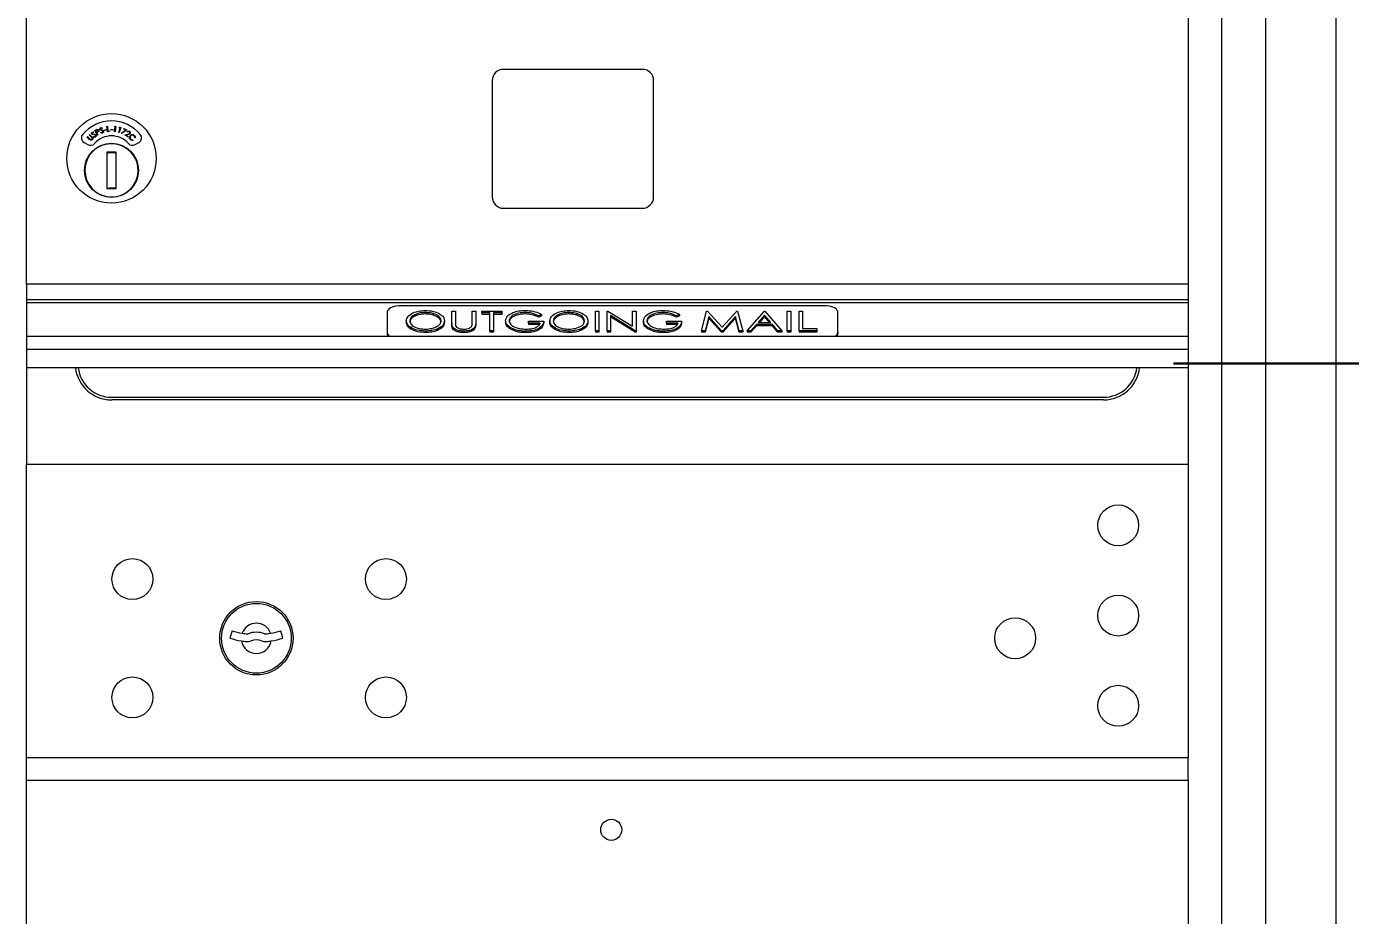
# Model space of a CAD drawing. Header units: inches. Extents: x 26 to 204, y -167 to -88.
# Drawn here: x 58.22 to 72.91, y -118.22 to -108.36 of the extents above; entities that cross this region are included whole.
import ezdxf

# ---------------------------------------------------------------- set-up
doc = ezdxf.new("R2010")
doc.units = ezdxf.units.IN
doc.header["$MEASUREMENT"] = 0
doc.layers.add('DIM', color=179, linetype='Continuous', lineweight=30)
doc.layers.add('SLD-0', color=179, linetype='Continuous')
doc.styles.add('SLDTEXTSTYLE0', font='TXT', dxfattribs={"width": 0.821468})
doc.styles.add('SLDTEXTSTYLE7', font='TXT', dxfattribs={"width": 0.75})
doc.dimstyles.new('SLDDIMSTYLE0', dxfattribs={"dimtxt": 1.5, "dimasz": 0.13, "dimexe": 0, "dimexo": 0.0625, "dimgap": 0.375, "dimtad": 0, "dimtih": 1, "dimtoh": 1, "dimdec": 0, "dimrnd": 1e-09, "dimzin": 12, "dimdsep": 46, "dimtxsty": 'SLDTEXTSTYLE0', "dimblk1": 'NONE', "dimblk2": 'NONE', "dimsah": 1, "dimcen": 0.09, "dimadec": 0, "dimazin": 3, "dimtfac": 1, "dimtdec": 3, "dimtofl": 0, "dimtmove": 0, "dimatfit": 3, "dimldrblk": 'NONE', "dimfxl": 0, "dimfrac": 2, "dimtolj": 1, "dimtzin": 12, "dimarcsym": 0})

# ---------------------------------------------------------------- blocks, each defined once
blk = doc.blocks.new('_D_3')
at = {"layer": 'DIM'}
for p, q in [((70.948, -112.098), (80.543, -112.098)), ((79.418, -114.348), (79.418, -133.402)), ((79.418, -154.833), (79.418, -137.228)), ((64.244, -157.083), (80.543, -157.083))]:
    blk.add_line(p, q, dxfattribs=at)
for points in [[(79.043, -114.348), (79.793, -114.348), (79.418, -112.098)], [(79.043, -154.833), (79.793, -154.833), (79.418, -157.083)]]:
    blk.add_solid(points, dxfattribs=at)
at = {"layer": 'DIM', "insert": (77.976, -134.51), "char_height": 1.5, "attachment_point": 1, "style": 'SLDTEXTSTYLE7'}
blk.add_mtext('45"', dxfattribs=at)
blk = doc.blocks.new('_NONE')

msp = doc.modelspace()

# ---------------------------------------------------------------- linework, layer by layer
at = {"layer": 'SLD-0', "color": 179, "linetype": 'Continuous', "lineweight": 15}
for p, q in [((71.967, -96.693), (71.967, -127.843)), ((72.751, -127.843), (72.751, -96.693)), ((71.479, -97.093), (71.479, -127.343)), ((58.224, -111.218), (58.224, -107.964)), ((71.109, -107.964), (71.109, -111.218)), ((63.39, -108.963), (63.39, -110.253)), ((65.055, -108.838), (63.515, -108.838)), ((65.18, -110.253), (65.18, -108.963)), ((58.971, -109.534), (58.969, -109.54)), ((58.983, -109.516), (58.994, -109.51)), ((59.012, -109.568), (58.983, -109.516)), ((59.001, -109.513), (58.991, -109.518)), ((58.991, -109.518), (59.001, -109.536)), ((59.001, -109.536), (59.01, -109.531)), ((59.008, -109.539), (59.004, -109.541)), ((59.004, -109.541), (59.017, -109.566)), ((59.047, -109.538), (59.05, -109.534)), ((59.065, -109.489), (59.062, -109.494)), ((59.086, -109.511), (59.107, -109.506)), ((59.087, -109.516), (59.086, -109.511)), ((59.108, -109.511), (59.087, -109.516)), ((59.107, -109.506), (59.108, -109.511)), ((59.115, -109.47), (59.121, -109.469)), ((59.123, -109.529), (59.115, -109.47)), ((59.121, -109.469), (59.128, -109.522)), ((59.151, -109.525), (59.123, -109.529)), ((59.128, -109.522), (59.15, -109.519)), ((59.15, -109.519), (59.151, -109.525)), ((59.162, -109.507), (59.163, -109.502)), ((59.183, -109.513), (59.162, -109.507)), ((59.163, -109.502), (59.184, -109.508)), ((59.184, -109.508), (59.183, -109.513)), ((59.2, -109.474), (59.204, -109.468)), ((59.209, -109.475), (59.2, -109.474)), ((59.202, -109.528), (59.209, -109.475)), ((59.208, -109.529), (59.202, -109.528)), ((59.204, -109.468), (59.216, -109.47)), ((59.216, -109.47), (59.208, -109.529)), ((59.248, -109.537), (59.262, -109.485)), ((59.253, -109.539), (59.248, -109.537)), ((59.253, -109.483), (59.258, -109.478)), ((59.269, -109.481), (59.253, -109.539)), ((59.262, -109.485), (59.253, -109.483)), ((59.258, -109.478), (59.269, -109.481)), ((59.278, -109.546), (59.325, -109.51)), ((59.281, -109.55), (59.278, -109.546)), ((59.336, -109.508), (59.281, -109.55)), ((59.299, -109.497), (59.302, -109.492)), ((59.325, -109.51), (59.299, -109.497)), ((59.302, -109.492), (59.336, -109.508)), ((59.344, -109.535), (59.339, -109.532)), ((58.863, -109.65), (58.903, -109.673)), ((58.897, -109.588), (58.901, -109.584)), ((58.922, -109.614), (58.897, -109.588)), ((58.901, -109.584), (58.927, -109.609)), ((58.92, -109.565), (58.924, -109.56)), ((58.946, -109.59), (58.92, -109.565)), ((58.924, -109.56), (58.95, -109.585)), ((58.967, -109.587), (58.969, -109.581)), ((59.017, -109.566), (59.012, -109.568)), ((59.315, -109.565), (59.348, -109.557)), ((59.349, -109.587), (59.315, -109.565)), ((59.351, -109.562), (59.329, -109.567)), ((59.329, -109.567), (59.352, -109.583)), ((59.352, -109.583), (59.349, -109.587)), ((59.403, -109.619), (59.404, -109.625)), ((59.431, -109.598), (59.425, -109.597)), ((59.43, -109.673), (59.47, -109.65)), ((59.217, -109.758), (59.117, -109.758)), ((59.117, -109.758), (59.117, -110.158)), ((59.117, -109.761), (59.132, -109.758)), ((59.201, -109.758), (59.217, -109.761)), ((59.217, -110.158), (59.217, -109.758)), ((59.117, -110.147), (59.127, -110.149)), ((59.127, -110.157), (59.117, -110.155)), ((59.117, -110.158), (59.127, -110.158)), ((59.117, -110.158), (59.217, -110.158)), ((59.217, -110.155), (59.201, -110.158)), ((63.515, -110.378), (65.055, -110.378)), ((71.109, -111.218), (58.224, -111.218)), ((58.224, -111.218), (58.224, -111.229)), ((58.224, -111.229), (58.224, -111.392)), ((71.109, -111.218), (71.109, -111.229)), ((71.109, -111.229), (71.109, -111.392)), ((71.109, -111.392), (58.224, -111.392)), ((58.224, -111.392), (58.224, -111.425)), ((71.109, -111.425), (58.224, -111.425)), ((58.224, -111.425), (58.224, -111.798)), ((62.325, -111.462), (62.301, -111.466)), ((62.349, -111.461), (62.325, -111.462)), ((67.099, -111.461), (62.349, -111.461)), ((67.123, -111.462), (67.099, -111.461)), ((67.147, -111.466), (67.123, -111.462)), ((71.109, -111.392), (71.109, -111.425)), ((71.109, -111.425), (71.109, -111.798)), ((62.226, -111.519), (62.224, -111.533)), ((62.224, -111.533), (62.224, -111.751)), ((62.234, -111.506), (62.226, -111.519)), ((62.245, -111.493), (62.234, -111.506)), ((62.261, -111.482), (62.245, -111.493)), ((62.28, -111.473), (62.261, -111.482)), ((62.301, -111.466), (62.28, -111.473)), ((62.648, -111.534), (62.648, -111.55)), ((62.942, -111.517), (62.981, -111.517)), ((62.942, -111.648), (62.942, -111.517)), ((62.981, -111.517), (62.981, -111.647)), ((63.168, -111.647), (63.168, -111.517)), ((63.168, -111.517), (63.207, -111.517)), ((63.207, -111.517), (63.207, -111.648)), ((63.274, -111.539), (63.274, -111.517)), ((63.274, -111.517), (63.495, -111.517)), ((63.365, -111.539), (63.274, -111.539)), ((63.274, -111.539), (63.274, -111.556)), ((63.365, -111.556), (63.274, -111.556)), ((63.365, -111.735), (63.365, -111.539)), ((63.495, -111.539), (63.404, -111.539)), ((63.404, -111.539), (63.404, -111.735)), ((63.495, -111.556), (63.404, -111.556)), ((63.495, -111.517), (63.495, -111.539)), ((63.495, -111.539), (63.495, -111.556)), ((63.755, -111.534), (63.755, -111.55)), ((63.937, -111.554), (63.906, -111.57)), ((63.937, -111.57), (63.906, -111.586)), ((63.906, -111.57), (63.906, -111.586)), ((63.937, -111.554), (63.937, -111.57)), ((64.239, -111.534), (64.239, -111.55)), ((64.534, -111.517), (64.572, -111.517)), ((64.534, -111.735), (64.534, -111.517)), ((64.572, -111.517), (64.572, -111.735)), ((64.663, -111.735), (64.663, -111.517)), ((64.663, -111.517), (64.671, -111.517)), ((64.671, -111.517), (64.947, -111.686)), ((64.977, -111.735), (64.702, -111.567)), ((64.702, -111.567), (64.702, -111.735)), ((64.977, -111.751), (64.702, -111.583)), ((64.947, -111.686), (64.947, -111.517)), ((64.947, -111.517), (64.985, -111.517)), ((64.985, -111.517), (64.985, -111.735)), ((65.284, -111.534), (65.284, -111.55)), ((65.466, -111.554), (65.435, -111.57)), ((65.466, -111.57), (65.435, -111.586)), ((65.435, -111.57), (65.435, -111.586)), ((65.466, -111.554), (65.466, -111.57)), ((65.711, -111.735), (65.768, -111.517)), ((65.791, -111.578), (65.75, -111.735)), ((65.791, -111.595), (65.75, -111.751)), ((65.768, -111.517), (65.777, -111.517)), ((65.777, -111.517), (65.94, -111.696)), ((65.933, -111.735), (65.791, -111.578)), ((65.791, -111.578), (65.791, -111.595)), ((65.933, -111.751), (65.791, -111.595)), ((65.94, -111.696), (66.102, -111.517)), ((66.089, -111.578), (65.947, -111.735)), ((66.089, -111.595), (65.947, -111.751)), ((66.129, -111.735), (66.089, -111.578)), ((66.089, -111.578), (66.089, -111.595)), ((66.129, -111.751), (66.089, -111.595)), ((66.102, -111.517), (66.112, -111.517)), ((66.112, -111.517), (66.168, -111.735)), ((66.216, -111.735), (66.409, -111.517)), ((66.41, -111.563), (66.34, -111.643)), ((66.41, -111.579), (66.354, -111.643)), ((66.409, -111.517), (66.413, -111.517)), ((66.479, -111.643), (66.41, -111.563)), ((66.41, -111.563), (66.41, -111.579)), ((66.465, -111.643), (66.41, -111.579)), ((66.413, -111.517), (66.601, -111.735)), ((66.663, -111.517), (66.702, -111.517)), ((66.663, -111.735), (66.663, -111.517)), ((66.702, -111.517), (66.702, -111.735)), ((66.793, -111.517), (66.832, -111.517)), ((66.793, -111.735), (66.793, -111.517)), ((66.832, -111.517), (66.832, -111.712)), ((67.168, -111.473), (67.147, -111.466)), ((67.187, -111.482), (67.168, -111.473)), ((67.203, -111.493), (67.187, -111.482)), ((67.214, -111.506), (67.203, -111.493)), ((67.222, -111.519), (67.214, -111.506)), ((67.224, -111.533), (67.222, -111.519)), ((67.224, -111.751), (67.224, -111.533)), ((62.224, -111.751), (62.224, -111.767)), ((62.437, -111.627), (62.437, -111.643)), ((62.65, -111.74), (62.65, -111.756)), ((62.86, -111.626), (62.86, -111.642)), ((62.942, -111.648), (62.942, -111.665)), ((62.95, -111.694), (62.95, -111.711)), ((63.078, -111.74), (63.078, -111.756)), ((63.207, -111.648), (63.207, -111.665)), ((63.404, -111.735), (63.365, -111.735)), ((63.365, -111.735), (63.365, -111.751)), ((63.404, -111.751), (63.365, -111.751)), ((63.404, -111.735), (63.404, -111.751)), ((63.538, -111.626), (63.538, -111.642)), ((63.588, -111.699), (63.588, -111.715)), ((63.762, -111.74), (63.762, -111.756)), ((63.793, -111.651), (63.793, -111.629)), ((63.793, -111.629), (63.961, -111.629)), ((63.923, -111.651), (63.793, -111.651)), ((63.793, -111.651), (63.793, -111.667)), ((63.913, -111.667), (63.793, -111.667)), ((63.961, -111.629), (63.961, -111.645)), ((64.029, -111.627), (64.029, -111.643)), ((64.241, -111.74), (64.241, -111.756)), ((64.452, -111.626), (64.452, -111.642)), ((64.572, -111.735), (64.534, -111.735)), ((64.534, -111.735), (64.534, -111.751)), ((64.572, -111.751), (64.534, -111.751)), ((64.572, -111.735), (64.572, -111.751)), ((64.702, -111.735), (64.663, -111.735)), ((64.663, -111.735), (64.663, -111.751)), ((64.702, -111.751), (64.663, -111.751)), ((64.702, -111.735), (64.702, -111.751)), ((64.985, -111.735), (64.977, -111.735)), ((64.977, -111.735), (64.977, -111.751)), ((64.985, -111.751), (64.977, -111.751)), ((64.985, -111.735), (64.985, -111.751)), ((65.067, -111.626), (65.067, -111.642)), ((65.117, -111.699), (65.117, -111.715)), ((65.291, -111.74), (65.291, -111.756)), ((65.322, -111.651), (65.322, -111.629)), ((65.322, -111.629), (65.49, -111.629)), ((65.452, -111.651), (65.322, -111.651)), ((65.322, -111.651), (65.322, -111.667)), ((65.442, -111.667), (65.322, -111.667)), ((65.49, -111.629), (65.49, -111.645)), ((65.75, -111.735), (65.711, -111.735)), ((65.711, -111.735), (65.711, -111.751)), ((65.75, -111.751), (65.711, -111.751)), ((65.75, -111.735), (65.75, -111.751)), ((65.947, -111.735), (65.933, -111.735)), ((65.933, -111.735), (65.933, -111.751)), ((65.947, -111.751), (65.933, -111.751)), ((65.947, -111.735), (65.947, -111.751)), ((66.168, -111.735), (66.129, -111.735)), ((66.129, -111.735), (66.129, -111.751)), ((66.168, -111.751), (66.129, -111.751)), ((66.168, -111.735), (66.168, -111.751)), ((66.259, -111.735), (66.216, -111.735)), ((66.216, -111.735), (66.216, -111.751)), ((66.259, -111.751), (66.216, -111.751)), ((66.32, -111.665), (66.259, -111.735)), ((66.32, -111.681), (66.259, -111.751)), ((66.259, -111.735), (66.259, -111.751)), ((66.498, -111.665), (66.32, -111.665)), ((66.32, -111.665), (66.32, -111.681)), ((66.498, -111.681), (66.32, -111.681)), ((66.34, -111.643), (66.479, -111.643)), ((66.558, -111.735), (66.498, -111.665)), ((66.498, -111.665), (66.498, -111.681)), ((66.558, -111.751), (66.498, -111.681)), ((66.558, -111.735), (66.558, -111.751)), ((66.601, -111.735), (66.558, -111.735)), ((66.601, -111.751), (66.558, -111.751)), ((66.601, -111.735), (66.601, -111.751)), ((66.663, -111.735), (66.663, -111.751)), ((66.702, -111.735), (66.663, -111.735)), ((66.702, -111.751), (66.663, -111.751)), ((66.702, -111.735), (66.702, -111.751)), ((66.793, -111.735), (66.793, -111.751)), ((66.99, -111.735), (66.793, -111.735)), ((66.99, -111.751), (66.793, -111.751)), ((66.832, -111.712), (66.99, -111.712)), ((66.99, -111.712), (66.99, -111.735)), ((66.99, -111.735), (66.99, -111.751)), ((67.224, -111.751), (67.224, -111.767)), ((71.109, -111.798), (58.224, -111.798)), ((58.224, -111.798), (58.224, -111.943)), ((71.109, -111.798), (71.109, -111.943)), ((64.167, -111.943), (58.224, -111.943)), ((58.224, -111.943), (58.224, -112.147)), ((65.167, -111.943), (64.167, -111.943)), ((71.109, -111.943), (65.167, -111.943)), ((71.109, -111.943), (71.109, -112.147)), ((64.167, -112.147), (58.224, -112.147)), ((58.224, -112.147), (58.224, -113.198)), ((65.167, -112.147), (64.167, -112.147)), ((71.109, -112.147), (65.167, -112.147)), ((71.109, -112.147), (71.109, -113.198)), ((59.169, -112.473), (70.169, -112.473)), ((70.169, -112.503), (59.169, -112.503)), ((58.224, -113.198), (58.224, -113.218)), ((58.224, -116.472), (58.224, -113.218)), ((71.109, -113.218), (58.224, -113.218)), ((71.109, -113.198), (71.109, -113.218)), ((71.109, -113.218), (71.109, -116.472)), ((60.504, -115.062), (60.479, -115.143)), ((61.069, -115.143), (61.044, -115.062)), ((58.224, -116.468), (71.109, -116.468)), ((58.224, -116.498), (58.224, -116.472)), ((58.224, -116.688), (58.224, -116.498)), ((71.109, -116.498), (71.109, -116.472)), ((71.109, -116.688), (71.109, -116.498)), ((58.224, -116.714), (58.224, -116.688)), ((58.224, -126.968), (58.224, -116.714)), ((58.224, -116.718), (71.109, -116.718)), ((58.224, -116.718), (71.109, -116.718)), ((71.109, -116.714), (71.109, -116.688)), ((71.109, -116.714), (71.109, -126.968))]:
    msp.add_line(p, q, dxfattribs=at)
for centre, radius in [((59.167, -109.825), 0.496), ((59.167, -109.958), 0.3), ((70.333, -113.893), 0.227), ((59.399, -114.489), 0.227), ((62.211, -114.489), 0.227), ((70.333, -114.893), 0.227), ((60.774, -115.145), 0.407), ((60.774, -115.145), 0.387), ((69.19, -115.145), 0.227), ((59.399, -115.801), 0.227), ((62.211, -115.801), 0.227), ((70.333, -115.893), 0.227), ((64.71, -117.268), 0.117)]:
    msp.add_circle(centre, radius, dxfattribs=at)
for centre, radius, start, end in [((63.515, -108.963), 0.125, 90, 180), ((65.055, -108.963), 0.125, 360, 90), ((59.167, -109.825), 0.415, 39.7305, 140.2695), ((58.893, -109.598), 0.06, 140.2695, 240), ((59.167, -109.958), 0.295, 264.1632, 180), ((58.933, -109.621), 0.06, 240, 318.8401), ((59.167, -109.825), 0.25, 41.1599, 138.8401), ((59.4, -109.621), 0.06, 221.1599, 300), ((59.44, -109.598), 0.06, 300, 39.7305), ((59.167, -109.958), 0.195, 75.1428, 104.8572), ((59.167, -109.958), 0.295, 180, 262.2071), ((59.167, -109.958), 0.195, 261.1501, 284.8572), ((63.515, -110.253), 0.125, 180, 270), ((65.055, -110.253), 0.125, 270, 0), ((62.285, -111.745), 0.0608, 185.0648, 240.4669), ((67.163, -111.745), 0.0608, 299.5331, 354.9352), ((62.275, -111.765), 0.0506, 181.9716, 220.6577), ((67.173, -111.765), 0.0506, 319.3423, 358.0284), ((59.169, -112.098), 0.405, 186.8998, 270), ((59.169, -112.098), 0.375, 187.4548, 270), ((70.169, -112.098), 0.405, 270, 353.1002), ((70.169, -112.098), 0.375, 270, 352.5452), ((60.774, -115.145), 0.167, 19.6071, 160.3929), ((60.774, -114.188), 0.915, 252.8425, 260.07), ((60.774, -114.188), 0.915, 260.07, 263.7094), ((60.676, -115.077), 0.02, 263.7094, 292.6174), ((60.774, -115.313), 0.235, 67.3826, 112.6174), ((60.872, -115.077), 0.02, 247.3826, 276.2906), ((60.774, -114.188), 0.915, 276.2906, 279.93), ((60.774, -114.188), 0.915, 279.93, 287.1575), ((60.774, -114.188), 1, 252.8425, 260.5024), ((60.774, -115.145), 0.168, 189.898, 350.102), ((60.774, -114.188), 1, 260.5024, 263.7094), ((60.676, -115.077), 0.105, 263.7094, 292.6174), ((60.774, -115.313), 0.15, 67.3826, 112.6174), ((60.872, -115.077), 0.105, 247.3826, 276.2906), ((60.774, -114.188), 1, 276.2906, 279.4976), ((60.774, -114.188), 1, 279.4976, 287.1575)]:
    msp.add_arc(centre, radius, start, end, dxfattribs=at)
for points, knots in [([(58.949, -109.555), (58.948, -109.553), (58.946, -109.55), (58.946, -109.544), (58.949, -109.539), (58.951, -109.537), (58.952, -109.536)], [0, 0, 0, 0, 0.2796179, 0.5589613, 0.7794497, 1, 1, 1, 1]), ([(58.957, -109.561), (58.955, -109.56), (58.952, -109.559), (58.95, -109.556), (58.949, -109.555)], [0, 0, 0, 0, 0.55973, 1, 1, 1, 1]), ([(58.952, -109.536), (58.954, -109.534), (58.958, -109.533), (58.963, -109.532), (58.967, -109.533), (58.97, -109.534), (58.971, -109.534)], [0, 0, 0, 0, 0.338837, 0.558938, 0.779387, 1, 1, 1, 1]), ([(58.956, -109.541), (58.955, -109.541), (58.953, -109.543), (58.952, -109.546), (58.952, -109.549), (58.953, -109.551), (58.954, -109.552)], [0, 0, 0, 0, 0.2801306, 0.5595453, 0.7797322, 1, 1, 1, 1]), ([(58.954, -109.552), (58.955, -109.553), (58.957, -109.555), (58.96, -109.555), (58.961, -109.556)], [0, 0, 0, 0, 0.557615, 1, 1, 1, 1]), ([(58.969, -109.54), (58.968, -109.54), (58.965, -109.539), (58.962, -109.539), (58.959, -109.539), (58.957, -109.54), (58.956, -109.541)], [0, 0, 0, 0, 0.340484, 0.560557, 0.78023, 1, 1, 1, 1]), ([(58.961, -109.556), (58.963, -109.556), (58.966, -109.556), (58.97, -109.556), (58.971, -109.556)], [0, 0, 0, 0, 0.559926, 1, 1, 1, 1]), ([(58.971, -109.556), (58.974, -109.556), (58.978, -109.556), (58.984, -109.558), (58.989, -109.56), (58.992, -109.563), (58.993, -109.564)], [0, 0, 0, 0, 0.340566, 0.560777, 0.780645, 1, 1, 1, 1]), ([(58.994, -109.51), (58.996, -109.509), (59, -109.507), (59.004, -109.505), (59.006, -109.504)], [0, 0, 0, 0, 0.560251, 1, 1, 1, 1]), ([(59.018, -109.515), (59.018, -109.514), (59.016, -109.512), (59.013, -109.51), (59.007, -109.51), (59.003, -109.512), (59.001, -109.513)], [0, 0, 0, 0, 0.186707, 0.373486, 0.559989, 1, 1, 1, 1]), ([(59.006, -109.504), (59.008, -109.504), (59.012, -109.503), (59.017, -109.505), (59.021, -109.508), (59.023, -109.511), (59.024, -109.512)], [0, 0, 0, 0, 0.279805, 0.55943, 0.77952, 1, 1, 1, 1]), ([(59.02, -109.531), (59.018, -109.533), (59.014, -109.536), (59.01, -109.538), (59.008, -109.539)], [0, 0, 0, 0, 0.559697, 1, 1, 1, 1]), ([(59.01, -109.531), (59.013, -109.53), (59.017, -109.527), (59.019, -109.523), (59.02, -109.519), (59.019, -109.517), (59.018, -109.515)], [0, 0, 0, 0, 0.499098, 0.624853, 0.750587, 1, 1, 1, 1]), ([(59.024, -109.512), (59.025, -109.514), (59.026, -109.517), (59.026, -109.523), (59.024, -109.528), (59.022, -109.53), (59.02, -109.531)], [0, 0, 0, 0, 0.280087, 0.559257, 0.779479, 1, 1, 1, 1]), ([(59.038, -109.503), (59.038, -109.501), (59.037, -109.497), (59.039, -109.491), (59.043, -109.487), (59.046, -109.486), (59.047, -109.485)], [0, 0, 0, 0, 0.279597, 0.558853, 0.779385, 1, 1, 1, 1]), ([(59.044, -109.51), (59.043, -109.509), (59.04, -109.507), (59.039, -109.504), (59.038, -109.503)], [0, 0, 0, 0, 0.559641, 1, 1, 1, 1]), ([(59.049, -109.491), (59.048, -109.491), (59.046, -109.492), (59.044, -109.495), (59.043, -109.498), (59.044, -109.5), (59.044, -109.501)], [0, 0, 0, 0, 0.280162, 0.559674, 0.779857, 1, 1, 1, 1]), ([(59.044, -109.501), (59.045, -109.502), (59.046, -109.505), (59.049, -109.506), (59.05, -109.507)], [0, 0, 0, 0, 0.557558, 1, 1, 1, 1]), ([(59.056, -109.515), (59.053, -109.514), (59.05, -109.513), (59.046, -109.511), (59.044, -109.51)], [0, 0, 0, 0, 0.560437, 1, 1, 1, 1]), ([(59.047, -109.485), (59.05, -109.484), (59.053, -109.484), (59.058, -109.485), (59.062, -109.487), (59.064, -109.488), (59.065, -109.489)], [0, 0, 0, 0, 0.338847, 0.558914, 0.77938, 1, 1, 1, 1]), ([(59.068, -109.544), (59.066, -109.545), (59.061, -109.546), (59.054, -109.544), (59.049, -109.54), (59.047, -109.538)], [0, 0, 0, 0, 0.280072, 0.559891, 1, 1, 1, 1]), ([(59.062, -109.494), (59.061, -109.493), (59.059, -109.492), (59.055, -109.49), (59.052, -109.49), (59.05, -109.491), (59.049, -109.491)], [0, 0, 0, 0, 0.340484, 0.5606, 0.780261, 1, 1, 1, 1]), ([(59.05, -109.507), (59.052, -109.507), (59.055, -109.508), (59.058, -109.509), (59.059, -109.51)], [0, 0, 0, 0, 0.559931, 1, 1, 1, 1]), ([(59.05, -109.534), (59.053, -109.536), (59.056, -109.538), (59.062, -109.54), (59.064, -109.539), (59.065, -109.539)], [0, 0, 0, 0, 0.559524, 0.77991, 1, 1, 1, 1]), ([(59.068, -109.521), (59.066, -109.52), (59.062, -109.517), (59.058, -109.516), (59.056, -109.515)], [0, 0, 0, 0, 0.559503, 1, 1, 1, 1]), ([(59.059, -109.51), (59.062, -109.511), (59.066, -109.512), (59.072, -109.515), (59.076, -109.519), (59.078, -109.522), (59.078, -109.523)], [0, 0, 0, 0, 0.340596, 0.56085, 0.780675, 1, 1, 1, 1]), ([(59.065, -109.539), (59.067, -109.538), (59.069, -109.537), (59.072, -109.533), (59.073, -109.529), (59.073, -109.527), (59.072, -109.526)], [0, 0, 0, 0, 0.279999, 0.559741, 0.779982, 1, 1, 1, 1]), ([(59.072, -109.526), (59.072, -109.525), (59.071, -109.523), (59.069, -109.521), (59.068, -109.521)], [0, 0, 0, 0, 0.559129, 1, 1, 1, 1]), ([(59.078, -109.523), (59.079, -109.526), (59.08, -109.531), (59.077, -109.537), (59.073, -109.542), (59.069, -109.543), (59.068, -109.544)], [0, 0, 0, 0, 0.27917, 0.559128, 0.779463, 1, 1, 1, 1]), ([(59.339, -109.532), (59.341, -109.529), (59.345, -109.525), (59.353, -109.522), (59.361, -109.522), (59.365, -109.525), (59.367, -109.526)], [0, 0, 0, 0, 0.279994, 0.559496, 0.779639, 1, 1, 1, 1]), ([(59.364, -109.53), (59.362, -109.529), (59.358, -109.527), (59.352, -109.528), (59.347, -109.531), (59.345, -109.533), (59.344, -109.535)], [0, 0, 0, 0, 0.279425, 0.558626, 0.779041, 1, 1, 1, 1]), ([(59.348, -109.557), (59.351, -109.556), (59.355, -109.555), (59.36, -109.554), (59.365, -109.552), (59.367, -109.549), (59.368, -109.548)], [0, 0, 0, 0, 0.34052, 0.560819, 0.780537, 1, 1, 1, 1]), ([(59.373, -109.551), (59.371, -109.553), (59.368, -109.557), (59.361, -109.559), (59.356, -109.561), (59.353, -109.562), (59.351, -109.562)], [0, 0, 0, 0, 0.3384646, 0.5587838, 0.7793754, 1, 1, 1, 1]), ([(59.368, -109.548), (59.369, -109.546), (59.37, -109.543), (59.369, -109.537), (59.367, -109.533), (59.365, -109.531), (59.364, -109.53)], [0, 0, 0, 0, 0.279235, 0.559079, 0.77942, 1, 1, 1, 1]), ([(59.367, -109.526), (59.369, -109.527), (59.374, -109.531), (59.376, -109.538), (59.376, -109.545), (59.374, -109.549), (59.373, -109.551)], [0, 0, 0, 0, 0.279949, 0.559289, 0.779645, 1, 1, 1, 1]), ([(58.932, -109.622), (58.93, -109.62), (58.927, -109.618), (58.924, -109.615), (58.922, -109.614)], [0, 0, 0, 0, 0.5594875, 1, 1, 1, 1]), ([(58.927, -109.609), (58.928, -109.61), (58.93, -109.612), (58.932, -109.614), (58.932, -109.615)], [0, 0, 0, 0, 0.5601, 1, 1, 1, 1]), ([(58.932, -109.615), (58.934, -109.616), (58.937, -109.618), (58.944, -109.618), (58.948, -109.615), (58.95, -109.613)], [0, 0, 0, 0, 0.280991, 0.560906, 1, 1, 1, 1]), ([(58.955, -109.617), (58.953, -109.618), (58.949, -109.621), (58.943, -109.623), (58.937, -109.624), (58.934, -109.622), (58.932, -109.622)], [0, 0, 0, 0, 0.280298, 0.56003, 0.780085, 1, 1, 1, 1]), ([(58.952, -109.597), (58.951, -109.595), (58.949, -109.593), (58.947, -109.591), (58.946, -109.59)], [0, 0, 0, 0, 0.559619, 1, 1, 1, 1]), ([(58.95, -109.585), (58.952, -109.588), (58.957, -109.593), (58.961, -109.602), (58.96, -109.61), (58.956, -109.615), (58.955, -109.617)], [0, 0, 0, 0, 0.2816367, 0.5598778, 0.7799008, 1, 1, 1, 1]), ([(58.95, -109.613), (58.951, -109.612), (58.953, -109.609), (58.954, -109.604), (58.954, -109.6), (58.953, -109.598), (58.952, -109.597)], [0, 0, 0, 0, 0.279684, 0.559414, 0.779585, 1, 1, 1, 1]), ([(58.969, -109.562), (58.967, -109.562), (58.962, -109.562), (58.958, -109.561), (58.957, -109.561)], [0, 0, 0, 0, 0.5604522, 1, 1, 1, 1]), ([(58.989, -109.587), (58.987, -109.588), (58.983, -109.59), (58.975, -109.59), (58.97, -109.588), (58.967, -109.587)], [0, 0, 0, 0, 0.27998, 0.559804, 1, 1, 1, 1]), ([(58.983, -109.564), (58.98, -109.563), (58.976, -109.562), (58.971, -109.562), (58.969, -109.562)], [0, 0, 0, 0, 0.55951, 1, 1, 1, 1]), ([(58.969, -109.581), (58.972, -109.583), (58.976, -109.584), (58.982, -109.584), (58.984, -109.583), (58.985, -109.582)], [0, 0, 0, 0, 0.559527, 0.779956, 1, 1, 1, 1]), ([(58.988, -109.568), (58.987, -109.567), (58.986, -109.565), (58.984, -109.564), (58.983, -109.564)], [0, 0, 0, 0, 0.559346, 1, 1, 1, 1]), ([(58.985, -109.582), (58.986, -109.581), (58.988, -109.579), (58.99, -109.575), (58.99, -109.571), (58.988, -109.569), (58.988, -109.568)], [0, 0, 0, 0, 0.279976, 0.559751, 0.779917, 1, 1, 1, 1]), ([(58.993, -109.564), (58.994, -109.566), (58.996, -109.57), (58.996, -109.577), (58.993, -109.583), (58.99, -109.586), (58.989, -109.587)], [0, 0, 0, 0, 0.27918, 0.559107, 0.779427, 1, 1, 1, 1]), ([(59.367, -109.591), (59.367, -109.587), (59.369, -109.579), (59.374, -109.573), (59.376, -109.57)], [0, 0, 0, 0, 0.55902, 1, 1, 1, 1]), ([(59.377, -109.616), (59.375, -109.613), (59.371, -109.61), (59.368, -109.603), (59.367, -109.597), (59.367, -109.593), (59.367, -109.591)], [0, 0, 0, 0, 0.339826, 0.559905, 0.779938, 1, 1, 1, 1]), ([(59.38, -109.575), (59.378, -109.578), (59.373, -109.584), (59.372, -109.595), (59.375, -109.605), (59.379, -109.61), (59.381, -109.612)], [0, 0, 0, 0, 0.279585, 0.559066, 0.77937, 1, 1, 1, 1]), ([(59.376, -109.57), (59.38, -109.567), (59.387, -109.561), (59.4, -109.56), (59.412, -109.563), (59.418, -109.568), (59.421, -109.57)], [0, 0, 0, 0, 0.279477, 0.559077, 0.77939, 1, 1, 1, 1]), ([(59.404, -109.625), (59.401, -109.625), (59.395, -109.626), (59.388, -109.623), (59.382, -109.62), (59.379, -109.617), (59.377, -109.616)], [0, 0, 0, 0, 0.339281, 0.559459, 0.779687, 1, 1, 1, 1]), ([(59.417, -109.575), (59.414, -109.572), (59.408, -109.568), (59.397, -109.566), (59.387, -109.569), (59.382, -109.573), (59.38, -109.575)], [0, 0, 0, 0, 0.279731, 0.559347, 0.779582, 1, 1, 1, 1]), ([(59.381, -109.612), (59.385, -109.615), (59.392, -109.62), (59.4, -109.619), (59.403, -109.619)], [0, 0, 0, 0, 0.558752, 1, 1, 1, 1]), ([(59.425, -109.597), (59.425, -109.594), (59.425, -109.59), (59.423, -109.583), (59.42, -109.579), (59.418, -109.576), (59.417, -109.575)], [0, 0, 0, 0, 0.339454, 0.559588, 0.779769, 1, 1, 1, 1]), ([(59.421, -109.57), (59.423, -109.573), (59.427, -109.577), (59.43, -109.584), (59.431, -109.591), (59.431, -109.595), (59.431, -109.598)], [0, 0, 0, 0, 0.33967, 0.559829, 0.779917, 1, 1, 1, 1]), ([(62.437, -111.627), (62.441, -111.609), (62.45, -111.575), (62.507, -111.537), (62.576, -111.515), (62.623, -111.513), (62.646, -111.511)], [0, 0, 0, 0, 0.27935, 0.558886, 0.779416, 1, 1, 1, 1]), ([(62.648, -111.534), (62.624, -111.535), (62.575, -111.539), (62.517, -111.562), (62.482, -111.593), (62.478, -111.616), (62.476, -111.627)], [0, 0, 0, 0, 0.279882, 0.559681, 0.779833, 1, 1, 1, 1]), ([(62.648, -111.55), (62.624, -111.552), (62.575, -111.555), (62.517, -111.578), (62.482, -111.609), (62.478, -111.632), (62.476, -111.643)], [0, 0, 0, 0, 0.279882, 0.559681, 0.779833, 1, 1, 1, 1]), ([(62.646, -111.511), (62.677, -111.513), (62.738, -111.516), (62.808, -111.546), (62.854, -111.584), (62.858, -111.612), (62.86, -111.626)], [0, 0, 0, 0, 0.280091, 0.559745, 0.779819, 1, 1, 1, 1]), ([(62.822, -111.626), (62.819, -111.611), (62.812, -111.583), (62.762, -111.553), (62.706, -111.537), (62.667, -111.535), (62.648, -111.534)], [0, 0, 0, 0, 0.279118, 0.558529, 0.779314, 1, 1, 1, 1]), ([(62.822, -111.642), (62.819, -111.628), (62.812, -111.599), (62.762, -111.57), (62.706, -111.553), (62.667, -111.551), (62.648, -111.55)], [0, 0, 0, 0, 0.279118, 0.558529, 0.779314, 1, 1, 1, 1]), ([(63.538, -111.626), (63.543, -111.608), (63.552, -111.573), (63.612, -111.535), (63.684, -111.514), (63.732, -111.512), (63.756, -111.511)], [0, 0, 0, 0, 0.279182, 0.558628, 0.779174, 1, 1, 1, 1]), ([(63.755, -111.534), (63.731, -111.535), (63.682, -111.538), (63.622, -111.561), (63.584, -111.591), (63.579, -111.614), (63.577, -111.625)], [0, 0, 0, 0, 0.280132, 0.559985, 0.780148, 1, 1, 1, 1]), ([(63.755, -111.55), (63.731, -111.552), (63.682, -111.555), (63.622, -111.577), (63.584, -111.607), (63.579, -111.63), (63.577, -111.641)], [0, 0, 0, 0, 0.280132, 0.559985, 0.780148, 1, 1, 1, 1]), ([(63.906, -111.57), (63.881, -111.559), (63.836, -111.539), (63.78, -111.535), (63.755, -111.534)], [0, 0, 0, 0, 0.559717, 1, 1, 1, 1]), ([(63.906, -111.586), (63.881, -111.575), (63.836, -111.555), (63.78, -111.552), (63.755, -111.55)], [0, 0, 0, 0, 0.559717, 1, 1, 1, 1]), ([(63.756, -111.511), (63.775, -111.512), (63.812, -111.513), (63.876, -111.526), (63.914, -111.543), (63.937, -111.554)], [0, 0, 0, 0, 0.280273, 0.560426, 1, 1, 1, 1]), ([(64.029, -111.627), (64.033, -111.609), (64.041, -111.575), (64.098, -111.537), (64.167, -111.515), (64.214, -111.513), (64.238, -111.511)], [0, 0, 0, 0, 0.27935, 0.558886, 0.779416, 1, 1, 1, 1]), ([(64.239, -111.534), (64.215, -111.535), (64.166, -111.539), (64.109, -111.562), (64.073, -111.593), (64.069, -111.616), (64.067, -111.627)], [0, 0, 0, 0, 0.279882, 0.559681, 0.779833, 1, 1, 1, 1]), ([(64.239, -111.55), (64.215, -111.552), (64.166, -111.555), (64.109, -111.578), (64.073, -111.609), (64.069, -111.632), (64.067, -111.643)], [0, 0, 0, 0, 0.279882, 0.559681, 0.779833, 1, 1, 1, 1]), ([(64.238, -111.511), (64.268, -111.513), (64.329, -111.516), (64.4, -111.546), (64.445, -111.584), (64.45, -111.612), (64.452, -111.626)], [0, 0, 0, 0, 0.280091, 0.559745, 0.779819, 1, 1, 1, 1]), ([(64.413, -111.626), (64.41, -111.611), (64.403, -111.583), (64.354, -111.553), (64.297, -111.537), (64.259, -111.535), (64.239, -111.534)], [0, 0, 0, 0, 0.2791183, 0.5585293, 0.7793141, 1, 1, 1, 1]), ([(64.413, -111.642), (64.41, -111.628), (64.403, -111.599), (64.354, -111.57), (64.297, -111.553), (64.259, -111.551), (64.239, -111.55)], [0, 0, 0, 0, 0.279118, 0.558529, 0.779314, 1, 1, 1, 1]), ([(65.067, -111.626), (65.072, -111.608), (65.08, -111.573), (65.141, -111.535), (65.212, -111.514), (65.261, -111.512), (65.285, -111.511)], [0, 0, 0, 0, 0.279182, 0.558628, 0.779174, 1, 1, 1, 1]), ([(65.284, -111.534), (65.26, -111.535), (65.21, -111.538), (65.151, -111.561), (65.113, -111.591), (65.108, -111.614), (65.106, -111.625)], [0, 0, 0, 0, 0.280132, 0.559985, 0.780148, 1, 1, 1, 1]), ([(65.284, -111.55), (65.26, -111.552), (65.21, -111.555), (65.151, -111.577), (65.113, -111.607), (65.108, -111.63), (65.106, -111.641)], [0, 0, 0, 0, 0.280132, 0.559985, 0.780148, 1, 1, 1, 1]), ([(65.435, -111.57), (65.41, -111.559), (65.365, -111.539), (65.309, -111.535), (65.284, -111.534)], [0, 0, 0, 0, 0.559717, 1, 1, 1, 1]), ([(65.435, -111.586), (65.41, -111.575), (65.365, -111.555), (65.309, -111.552), (65.284, -111.55)], [0, 0, 0, 0, 0.559717, 1, 1, 1, 1]), ([(65.285, -111.511), (65.303, -111.512), (65.341, -111.513), (65.405, -111.526), (65.443, -111.543), (65.466, -111.554)], [0, 0, 0, 0, 0.280273, 0.560426, 1, 1, 1, 1]), ([(62.65, -111.74), (62.619, -111.738), (62.559, -111.735), (62.49, -111.706), (62.445, -111.668), (62.44, -111.64), (62.437, -111.627)], [0, 0, 0, 0, 0.280021, 0.559766, 0.779904, 1, 1, 1, 1]), ([(62.65, -111.756), (62.619, -111.755), (62.559, -111.751), (62.49, -111.722), (62.445, -111.684), (62.44, -111.657), (62.437, -111.643)], [0, 0, 0, 0, 0.280021, 0.559766, 0.779904, 1, 1, 1, 1]), ([(62.476, -111.627), (62.479, -111.641), (62.486, -111.669), (62.535, -111.698), (62.591, -111.715), (62.629, -111.717), (62.648, -111.718)], [0, 0, 0, 0, 0.279063, 0.55877, 0.779298, 1, 1, 1, 1]), ([(62.648, -111.718), (62.673, -111.716), (62.722, -111.713), (62.78, -111.69), (62.816, -111.659), (62.82, -111.637), (62.822, -111.626)], [0, 0, 0, 0, 0.280104, 0.55978, 0.779892, 1, 1, 1, 1]), ([(62.86, -111.626), (62.857, -111.643), (62.849, -111.678), (62.789, -111.715), (62.721, -111.737), (62.673, -111.739), (62.65, -111.74)], [0, 0, 0, 0, 0.27922, 0.558945, 0.779349, 1, 1, 1, 1]), ([(62.86, -111.642), (62.857, -111.66), (62.849, -111.695), (62.789, -111.732), (62.721, -111.753), (62.673, -111.755), (62.65, -111.756)], [0, 0, 0, 0, 0.27922, 0.558945, 0.779349, 1, 1, 1, 1]), ([(62.95, -111.694), (62.947, -111.686), (62.942, -111.671), (62.942, -111.655), (62.942, -111.648)], [0, 0, 0, 0, 0.55941, 1, 1, 1, 1]), ([(62.95, -111.711), (62.947, -111.702), (62.942, -111.687), (62.942, -111.672), (62.942, -111.665)], [0, 0, 0, 0, 0.55941, 1, 1, 1, 1]), ([(63.078, -111.74), (63.063, -111.74), (63.033, -111.739), (62.994, -111.728), (62.964, -111.713), (62.954, -111.701), (62.95, -111.694)], [0, 0, 0, 0, 0.280362, 0.5602, 0.780207, 1, 1, 1, 1]), ([(63.078, -111.756), (63.063, -111.756), (63.033, -111.755), (62.994, -111.745), (62.964, -111.73), (62.954, -111.717), (62.95, -111.711)], [0, 0, 0, 0, 0.280362, 0.5602, 0.780207, 1, 1, 1, 1]), ([(62.981, -111.651), (62.981, -111.655), (62.981, -111.664), (62.982, -111.672), (62.982, -111.676)], [0, 0, 0, 0, 0.50558, 1, 1, 1, 1]), ([(62.982, -111.676), (62.985, -111.683), (62.991, -111.697), (63.027, -111.714), (63.057, -111.716), (63.076, -111.718)], [0, 0, 0, 0, 0.280413, 0.560231, 1, 1, 1, 1]), ([(63.076, -111.718), (63.087, -111.717), (63.109, -111.716), (63.136, -111.707), (63.155, -111.695), (63.161, -111.686), (63.164, -111.681)], [0, 0, 0, 0, 0.279977, 0.559673, 0.779725, 1, 1, 1, 1]), ([(63.207, -111.648), (63.206, -111.661), (63.206, -111.686), (63.178, -111.719), (63.13, -111.738), (63.096, -111.739), (63.078, -111.74)], [0, 0, 0, 0, 0.281586, 0.559405, 0.779572, 1, 1, 1, 1]), ([(63.207, -111.665), (63.206, -111.677), (63.206, -111.702), (63.178, -111.735), (63.13, -111.754), (63.096, -111.756), (63.078, -111.756)], [0, 0, 0, 0, 0.281586, 0.559405, 0.779572, 1, 1, 1, 1]), ([(63.164, -111.681), (63.166, -111.675), (63.168, -111.664), (63.168, -111.652), (63.168, -111.647)], [0, 0, 0, 0, 0.559547, 1, 1, 1, 1]), ([(63.588, -111.699), (63.572, -111.687), (63.544, -111.665), (63.54, -111.638), (63.538, -111.626)], [0, 0, 0, 0, 0.5594109, 1, 1, 1, 1]), ([(63.588, -111.715), (63.572, -111.703), (63.544, -111.681), (63.54, -111.654), (63.538, -111.642)], [0, 0, 0, 0, 0.559411, 1, 1, 1, 1]), ([(63.577, -111.625), (63.581, -111.64), (63.59, -111.669), (63.644, -111.699), (63.704, -111.715), (63.745, -111.717), (63.765, -111.718)], [0, 0, 0, 0, 0.278693, 0.558262, 0.779058, 1, 1, 1, 1]), ([(63.762, -111.74), (63.744, -111.74), (63.708, -111.739), (63.645, -111.728), (63.609, -111.71), (63.588, -111.699)], [0, 0, 0, 0, 0.280785, 0.561301, 1, 1, 1, 1]), ([(63.762, -111.756), (63.744, -111.756), (63.708, -111.755), (63.645, -111.744), (63.609, -111.726), (63.588, -111.715)], [0, 0, 0, 0, 0.280785, 0.561301, 1, 1, 1, 1]), ([(63.961, -111.629), (63.959, -111.646), (63.953, -111.68), (63.9, -111.718), (63.831, -111.738), (63.785, -111.739), (63.762, -111.74)], [0, 0, 0, 0, 0.280047, 0.558965, 0.779168, 1, 1, 1, 1]), ([(63.961, -111.645), (63.959, -111.662), (63.953, -111.696), (63.9, -111.734), (63.831, -111.754), (63.785, -111.756), (63.762, -111.756)], [0, 0, 0, 0, 0.280047, 0.558965, 0.779168, 1, 1, 1, 1]), ([(63.765, -111.718), (63.785, -111.717), (63.825, -111.715), (63.875, -111.7), (63.911, -111.678), (63.919, -111.66), (63.923, -111.651)], [0, 0, 0, 0, 0.280401, 0.56015, 0.780123, 1, 1, 1, 1]), ([(64.241, -111.74), (64.211, -111.738), (64.151, -111.735), (64.081, -111.706), (64.036, -111.668), (64.031, -111.64), (64.029, -111.627)], [0, 0, 0, 0, 0.280021, 0.559766, 0.779904, 1, 1, 1, 1]), ([(64.241, -111.756), (64.211, -111.755), (64.151, -111.751), (64.081, -111.722), (64.036, -111.684), (64.031, -111.657), (64.029, -111.643)], [0, 0, 0, 0, 0.280021, 0.559766, 0.779904, 1, 1, 1, 1]), ([(64.067, -111.627), (64.07, -111.641), (64.077, -111.669), (64.126, -111.698), (64.182, -111.715), (64.22, -111.717), (64.239, -111.718)], [0, 0, 0, 0, 0.279063, 0.55877, 0.779298, 1, 1, 1, 1]), ([(64.239, -111.718), (64.264, -111.716), (64.313, -111.713), (64.371, -111.69), (64.407, -111.659), (64.411, -111.637), (64.413, -111.626)], [0, 0, 0, 0, 0.280104, 0.55978, 0.779892, 1, 1, 1, 1]), ([(64.452, -111.626), (64.448, -111.643), (64.44, -111.678), (64.381, -111.715), (64.312, -111.737), (64.265, -111.739), (64.241, -111.74)], [0, 0, 0, 0, 0.27922, 0.558945, 0.779349, 1, 1, 1, 1]), ([(64.452, -111.642), (64.448, -111.66), (64.44, -111.695), (64.381, -111.732), (64.312, -111.753), (64.265, -111.755), (64.241, -111.756)], [0, 0, 0, 0, 0.27922, 0.558945, 0.779349, 1, 1, 1, 1]), ([(65.117, -111.699), (65.101, -111.687), (65.072, -111.665), (65.069, -111.638), (65.067, -111.626)], [0, 0, 0, 0, 0.559411, 1, 1, 1, 1]), ([(65.117, -111.715), (65.101, -111.703), (65.072, -111.681), (65.069, -111.654), (65.067, -111.642)], [0, 0, 0, 0, 0.559411, 1, 1, 1, 1]), ([(65.106, -111.625), (65.11, -111.64), (65.119, -111.669), (65.173, -111.699), (65.233, -111.715), (65.274, -111.717), (65.294, -111.718)], [0, 0, 0, 0, 0.278693, 0.558262, 0.779058, 1, 1, 1, 1]), ([(65.291, -111.74), (65.273, -111.74), (65.237, -111.739), (65.173, -111.728), (65.138, -111.71), (65.117, -111.699)], [0, 0, 0, 0, 0.280785, 0.561301, 1, 1, 1, 1]), ([(65.291, -111.756), (65.273, -111.756), (65.237, -111.755), (65.173, -111.744), (65.138, -111.726), (65.117, -111.715)], [0, 0, 0, 0, 0.280785, 0.561301, 1, 1, 1, 1]), ([(65.49, -111.629), (65.488, -111.646), (65.482, -111.68), (65.428, -111.718), (65.36, -111.738), (65.314, -111.739), (65.291, -111.74)], [0, 0, 0, 0, 0.280047, 0.558965, 0.779168, 1, 1, 1, 1]), ([(65.49, -111.645), (65.488, -111.662), (65.482, -111.696), (65.428, -111.734), (65.36, -111.754), (65.314, -111.756), (65.291, -111.756)], [0, 0, 0, 0, 0.280047, 0.558965, 0.779168, 1, 1, 1, 1]), ([(65.294, -111.718), (65.314, -111.717), (65.354, -111.715), (65.404, -111.7), (65.44, -111.678), (65.448, -111.66), (65.452, -111.651)], [0, 0, 0, 0, 0.2804009, 0.5601496, 0.7801234, 1, 1, 1, 1])]:
    msp.add_open_spline(points, degree=3, knots=knots, dxfattribs=at)

# ---------------------------------------------------------------- dimensions: what is measured, and where the dimension line sits
at = {"layer": 'DIM'}
dim = msp.add_linear_dim(base=(79.418, -157.083), p1=(70.198, -112.098), p2=(63.494, -157.083), angle=90, text='<>""', dimstyle='SLDDIMSTYLE0', dxfattribs=at)
dim.commit()
dim.dimension.update_dxf_attribs({"geometry": '_D_3', "text_midpoint": (79.418, -135.315), "dimtype": 160})

doc.saveas('drawing.dxf')
